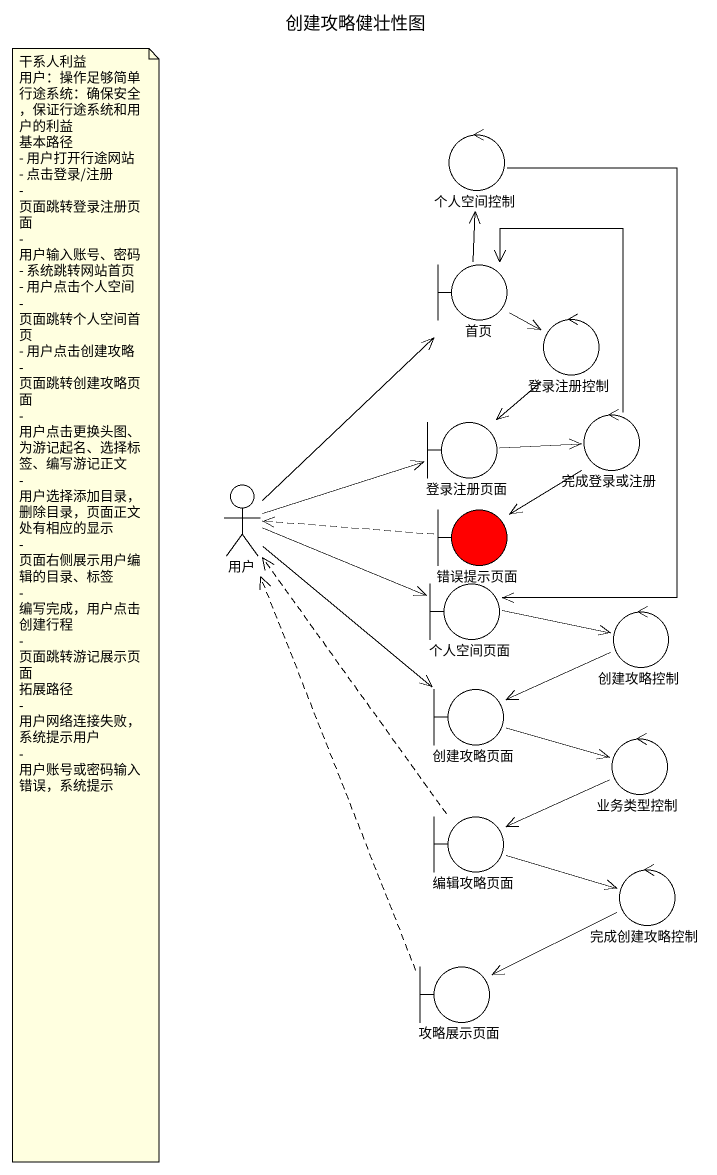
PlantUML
@startuml
title 创建攻略健壮性图
control 个人空间控制
boundary 首页
control 登录注册控制
boundary 登录注册页面
control 完成登录或注册
actor 用户
boundary 错误提示页面 #FF0000
boundary 个人空间页面
control 创建攻略控制
boundary 创建攻略页面
control 业务类型控制
boundary 编辑攻略页面
control 完成创建攻略控制
boundary 攻略展示页面
个人空间控制 --> 个人空间页面
首页 -up-> 个人空间控制
首页 -right-> 登录注册控制
登录注册控制 --> 登录注册页面
登录注册页面 -right-> 完成登录或注册
完成登录或注册 -up-> 首页
完成登录或注册 --> 错误提示页面
用户 -up-> 首页
用户 -right-> 登录注册页面
用户 -right-> 个人空间页面
用户 --> 创建攻略页面
错误提示页面 .left.> 用户
个人空间页面 -right-> 创建攻略控制
创建攻略控制 -left-> 创建攻略页面
创建攻略页面 -right-> 业务类型控制
业务类型控制 -left-> 编辑攻略页面
编辑攻略页面 .up.> 用户
编辑攻略页面 -right-> 完成创建攻略控制
完成创建攻略控制 -left-> 攻略展示页面
攻略展示页面 .up.> 用户
note as N1
  干系人利益
  用户：操作足够简单
  行途系统：确保安全，保证行途系统和用户的利益
  基本路径
  - 用户打开行途网站
  - 点击登录/注册
  - 页面跳转登录注册页面
  - 用户输入账号、密码
  - 系统跳转网站首页
  - 用户点击个人空间
  - 页面跳转个人空间首页
  - 用户点击创建攻略
  - 页面跳转创建攻略页面
  - 用户点击更换头图、为游记起名、选择标签、编写游记正文
  - 用户选择添加目录，删除目录，页面正文处有相应的显示
  - 页面右侧展示用户编辑的目录、标签
  - 编写完成，用户点击创建行程
  - 页面跳转游记展示页面
  拓展路径
  - 用户网络连接失败，系统提示用户
  - 用户账号或密码输入错误，系统提示
end note
@enduml
